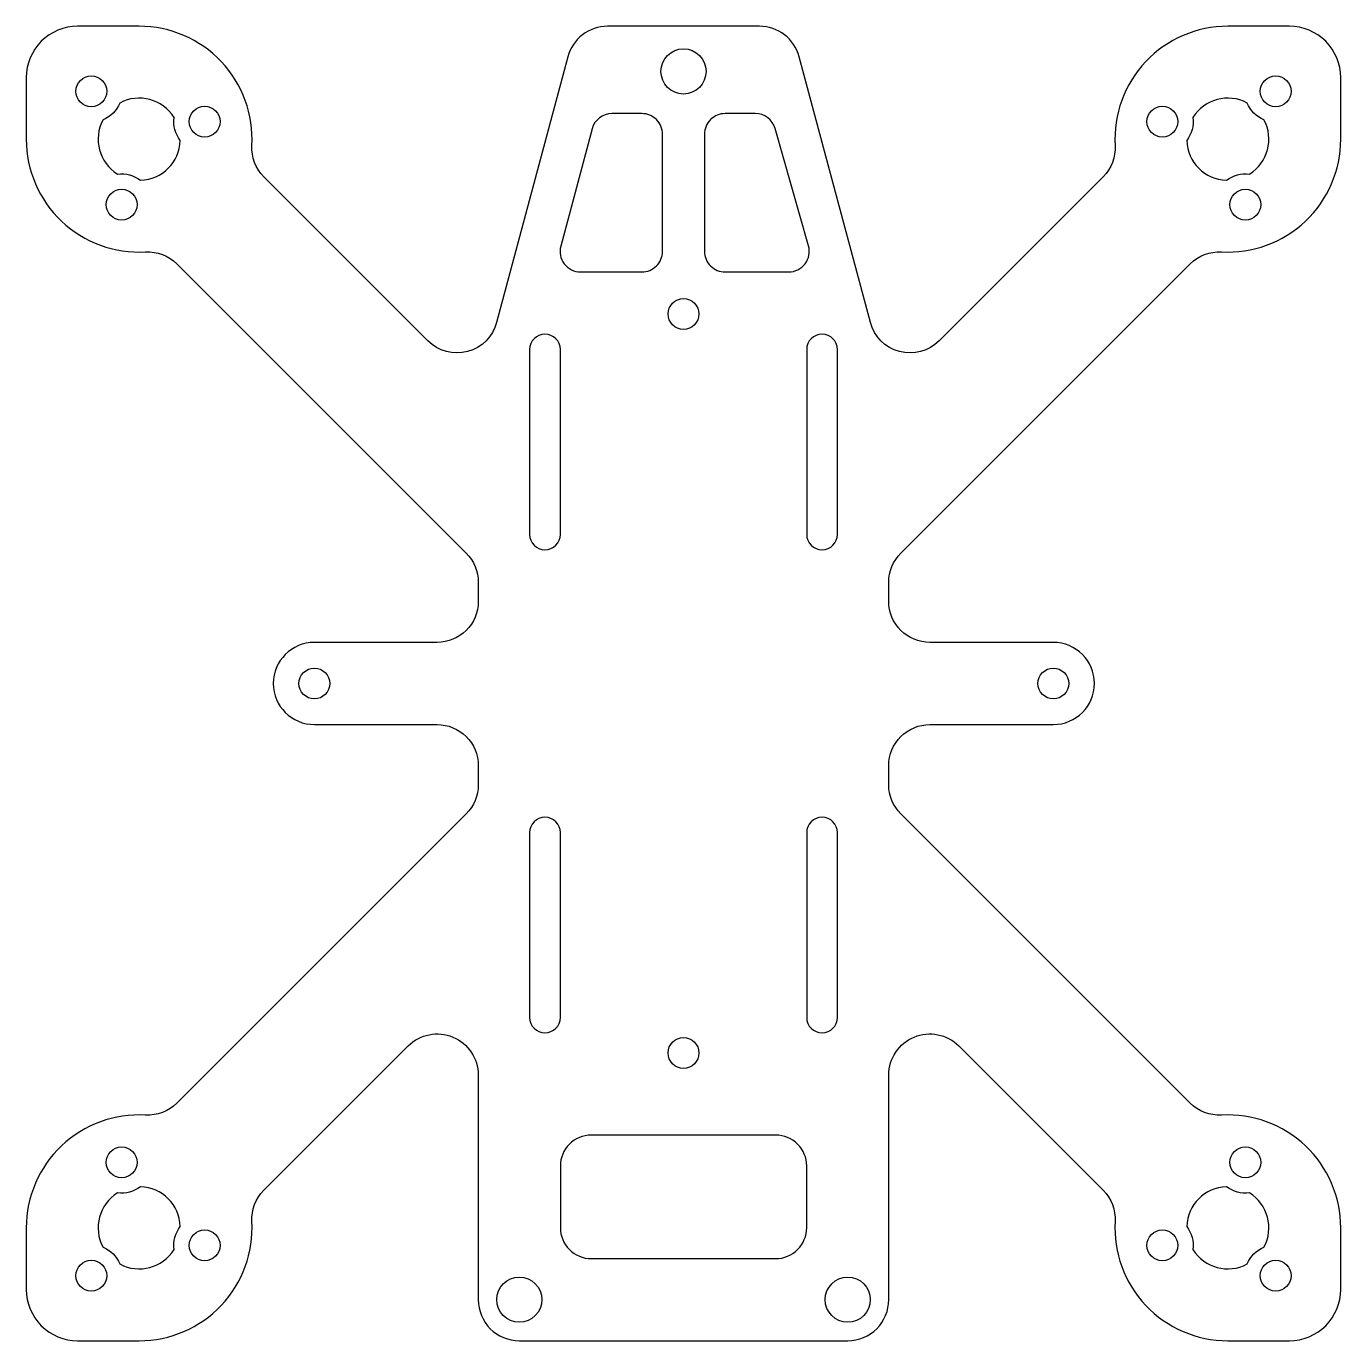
# Model space of a CAD drawing. Header units: millimetres. Extents: x 169.5 to 233.5, y -80.5 to -16.5.
import ezdxf

# ---------------------------------------------------------------- set-up
doc = ezdxf.new("R2010")
doc.units = ezdxf.units.MM
doc.layers.get('0').update_dxf_attribs({"linetype": 'CONTINUOUS'})

msp = doc.modelspace()

# ---------------------------------------------------------------- linework, layer by layer
for points in [[(209.517, -80.5, 0.414214), (211.517, -78.5), (211.517, -67.555, -0.668179), (214.931, -66.14), (221.959, -73.168, -0.213422), (222.542, -74.694, 0.430615), (228.033, -80.5), (231.033, -80.5, 0.414214), (233.533, -78), (233.533, -75, 0.430615), (227.727, -69.509, -0.213422), (226.201, -68.926), (212.102, -54.827, -0.198912), (211.517, -53.412), (211.517, -52.483, -0.414214), (213.517, -50.483), (219.533, -50.483, 1), (219.533, -46.483), (213.517, -46.483, -0.414214), (211.517, -44.483), (211.517, -43.555, -0.198912), (212.102, -42.14), (226.201, -28.041, -0.213422), (227.727, -27.458, 0.430615), (233.533, -21.967), (233.533, -18.967, 0.414214), (231.033, -16.467), (228.033, -16.467, 0.430615), (222.542, -22.273, -0.213422), (221.959, -23.799), (213.966, -31.791, -0.57735), (210.62, -30.895), (207.151, -17.949, 0.339454), (205.219, -16.467), (197.814, -16.467, 0.339454), (195.882, -17.949), (192.413, -30.895, -0.57735), (189.067, -31.791), (181.074, -23.799, -0.213422), (180.491, -22.273, 0.430615), (175, -16.467), (172, -16.467, 0.414214), (169.5, -18.967), (169.5, -21.967, 0.430615), (175.306, -27.458, -0.213422), (176.832, -28.041), (190.931, -42.14, -0.198912), (191.517, -43.555), (191.517, -44.483, -0.414214), (189.517, -46.483), (183.533, -46.483, 1), (183.533, -50.483), (189.517, -50.483, -0.414214), (191.517, -52.483), (191.517, -53.412, -0.198912), (190.931, -54.827), (176.832, -68.926, -0.213422), (175.306, -69.509, 0.430615), (169.5, -75), (169.5, -78, 0.414214), (172, -80.5), (175, -80.5, 0.430615), (180.491, -74.694, -0.213422), (181.074, -73.168), (188.102, -66.14, -0.668179), (191.517, -67.555), (191.517, -78.5, 0.414214), (193.517, -80.5)], [(173.238, -21.02, 0.396442), (173.948, -23.668, -0.19979), (175.061, -23.966, 0.396442), (176.999, -22.028, -0.19979), (176.701, -20.915, 0.396442), (174.053, -20.205, -0.19979)], [(226.034, -22.028, 0.396442), (227.972, -23.966, -0.19979), (229.085, -23.668, 0.396442), (229.795, -21.02, -0.19979), (228.98, -20.205, 0.396442), (226.332, -20.915, -0.19979)], [(198.031, -20.719, 0.339454), (197.065, -21.46), (195.534, -27.173, 0.493145), (196.5, -28.432), (199.491, -28.432, 0.414214), (200.491, -27.432), (200.491, -21.719, 0.414214), (199.491, -20.719)], [(202.542, -27.432, 0.414214), (203.542, -28.432), (206.646, -28.432, 0.498201), (207.607, -27.157), (205.976, -21.444, 0.334934), (205.015, -20.719), (203.542, -20.719, 0.414214), (202.542, -21.719)], [(195.517, -32.217, 1), (194.017, -32.217), (194.017, -41.217, 1), (195.517, -41.217)], [(209.017, -32.217, 1), (207.517, -32.217), (207.517, -41.217, 1), (209.017, -41.217)], [(195.517, -55.75, 1), (194.017, -55.75), (194.017, -64.75, 1), (195.517, -64.75)], [(209.017, -55.75, 1), (207.517, -55.75), (207.517, -64.75, 1), (209.017, -64.75)], [(195.517, -75, 0.414214), (197.017, -76.5), (206.017, -76.5, 0.414214), (207.517, -75), (207.517, -71.983, 0.414214), (206.017, -70.483), (197.017, -70.483, 0.414214), (195.517, -71.983)], [(174.053, -76.762, 0.396442), (176.701, -76.052, -0.19979), (176.999, -74.939, 0.396442), (175.061, -73.001, -0.19979), (173.948, -73.299, 0.396442), (173.238, -75.947, -0.19979)], [(229.795, -75.947, 0.396442), (229.085, -73.299, -0.19979), (227.972, -73.001, 0.396442), (226.034, -74.939, -0.19979), (226.332, -76.052, 0.396442), (228.98, -76.762, -0.19979)]]:
    msp.add_lwpolyline(points, format="xyb", close=True)
for centre, radius in [((201.517, -18.667), 1.1), ((172.667, -19.634), 0.75), ((230.366, -19.634), 0.75), ((178.188, -21.113), 0.75), ((224.845, -21.113), 0.75), ((174.146, -25.155), 0.75), ((228.887, -25.155), 0.75), ((201.517, -30.483), 0.75), ((183.533, -48.483), 0.75), ((219.533, -48.483), 0.75), ((201.517, -66.483), 0.75), ((174.146, -71.812), 0.75), ((228.887, -71.812), 0.75), ((178.188, -75.854), 0.75), ((224.845, -75.854), 0.75), ((172.667, -77.333), 0.75), ((230.366, -77.333), 0.75), ((193.517, -78.5), 1.1), ((209.517, -78.5), 1.1)]:
    msp.add_circle(centre, radius)

doc.saveas('drawing.dxf')
